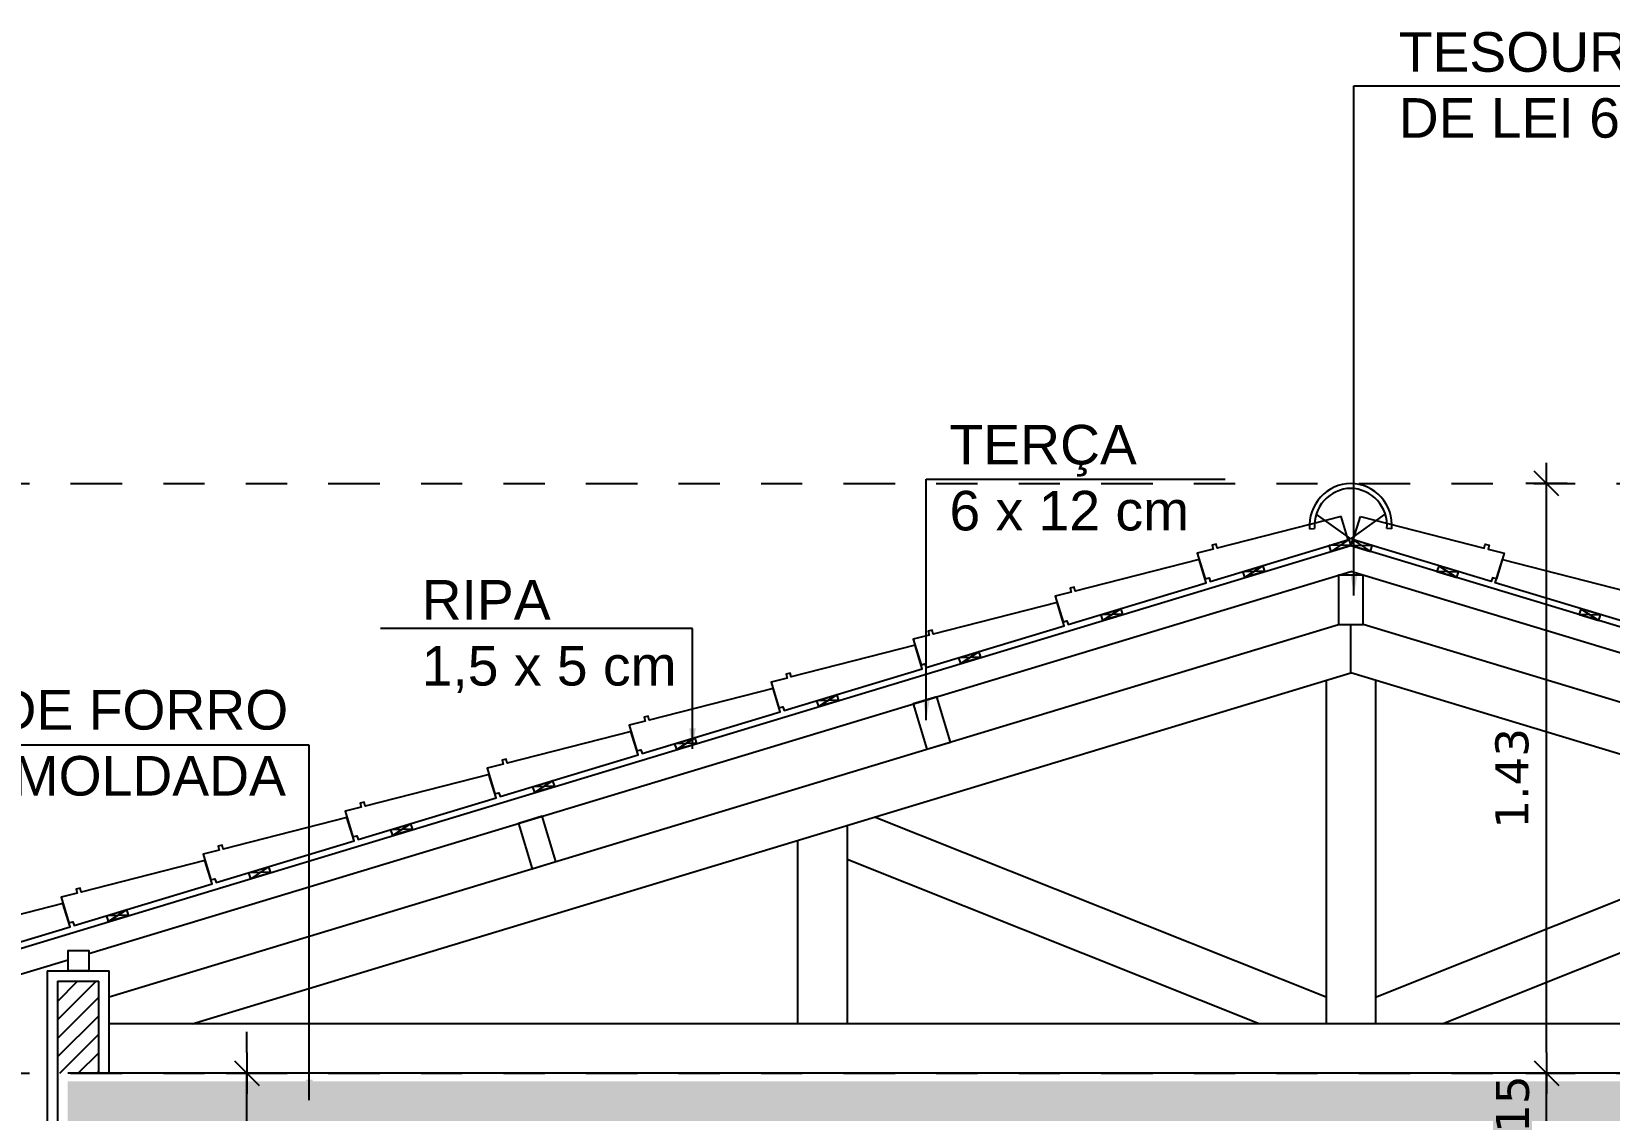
# Model space of a CAD drawing. Extents: x 12 to 194, y 116 to 198.
# Drawn here: x 46.7 to 50.528, y 178.504 to 181.121 of the extents above; entities that cross this region are included whole.
import ezdxf

# ---------------------------------------------------------------- set-up
doc = ezdxf.new("R2010")
doc.units = 0
doc.header["$LTSCALE"] = 0.005
doc.header["$PDMODE"] = 3
doc.linetypes.add('C5', pattern=[60, 50, -5, 0, -5])
doc.linetypes.add('TRAÇO-2PTOS_P', pattern=[0.625, 0.25, -0.125, 0, -0.125, 0, -0.125])
doc.layers.get('0').update_dxf_attribs({"linetype": 'CONTINUOUS'})
doc.layers.get('DEFPOINTS').update_dxf_attribs({"linetype": 'CONTINUOUS'})
for name, color, linetype in [('01', 1, 'CONTINUOUS'), ('A-01', 1, 'CONTINUOUS'), ('A-TELHAS', 2, 'CONTINUOUS'), ('ARQ-ALV-CORTE', 5, 'CONTINUOUS'), ('ARQ-CTA-1_050', 1, 'CONTINUOUS'), ('ARQ-EXO-1_100', 251, 'C5'), ('ARQ-HTC', 9, 'CONTINUOUS'), ('ARQ-SMB-1_100', 1, 'CONTINUOUS'), ('ARQ-TLH-VISTA1', 2, 'CONTINUOUS'), ('ARQ-TXT-1_075', 2, 'CONTINUOUS'), ('EST-MAD-VISTA1', 2, 'CONTINUOUS'), ('MADEIRAMENTO', 2, 'CONTINUOUS')]:
    doc.layers.add(name, color=color, linetype=linetype)
doc.styles.add('ESC-50-A20', font='arial.ttf', dxfattribs={"height": 0.1})
doc.styles.add('FNDE Texto Cota 0025', font='verdana.ttf', dxfattribs={"height": 0.04})
doc.styles.add('FNDE Texto Cota 0050', font='verdana.ttf', dxfattribs={"height": 0.08})
doc.dimstyles.new('FNDE 1-0025', dxfattribs={"dimscale": 5, "dimtxt": 0.04, "dimasz": 0.01, "dimexe": 0.15, "dimexo": 0.15, "dimgap": 0.005, "dimtad": 1, "dimzin": 1, "dimdsep": 46, "dimtxsty": 'FNDE Texto Cota 0025', "dimblk": 'tic', "dimcen": 0.015, "dimdle": 0.15, "dimse1": 1, "dimse2": 1, "dimclrd": 251, "dimclre": 251, "dimclrt": 256, "dimaunit": 1, "dimadec": 3, "dimazin": 0, "dimtfac": 1, "dimtix": 1, "dimtmove": 2, "dimatfit": 3, "dimfxl": 0.15, "dimtvp": 1, "dimtolj": 1, "dimtzin": 0, "dimarcsym": 0})
doc.dimstyles.new('FNDE 1-0050', dxfattribs={"dimscale": 5, "dimtxt": 0.08, "dimasz": 0.01, "dimexe": 0.15, "dimexo": 0.15, "dimgap": 0.01, "dimtad": 1, "dimzin": 1, "dimdsep": 46, "dimtxsty": 'FNDE Texto Cota 0050', "dimblk": 'tic', "dimcen": 0.015, "dimdle": 0.15, "dimse1": 1, "dimse2": 1, "dimclrd": 251, "dimclre": 251, "dimclrt": 256, "dimaunit": 1, "dimadec": 3, "dimazin": 0, "dimtfac": 1, "dimtix": 1, "dimtmove": 2, "dimatfit": 3, "dimfxl": 0.15, "dimtvp": 1, "dimtolj": 1, "dimtzin": 0, "dimarcsym": 0})

# ---------------------------------------------------------------- blocks, each defined once
blk = doc.blocks.new('T2')
at = {"linetype": 'Continuous'}
blk.add_lwpolyline([(0, 0.0594), (0.31, 0.073), (0.3096, 0.083), (0.3196, 0.0834), (0.32, 0.0734), (0.36, 0.075), (0.36, 0.0099), (0.35, 0.0099), (0.35, 0), (0, 0), (0.0001, 0.0594)], dxfattribs=at)
blk = doc.blocks.new('tic')
at = {"color": 251}
for p, q in [((0, -1), (0, 1)), ((-1, 0), (1, 0))]:
    blk.add_line(p, q, dxfattribs=at)
blk.add_line((-0.6, -0.6), (0.6, 0.6))
blk = doc.blocks.new('*D99')
at = {"layer": 'ARQ-CTA-1_050', "color": 251, "lineweight": -2, "transparency": 16777216}
for p, q in [((50.3754, 178.6441), (50.3754, 178.6941)), ((50.3754, 178.4441), (50.3754, 178.5941)), ((50.3754, 178.3941), (50.3754, 178.3441))]:
    blk.add_line(p, q, dxfattribs=at)
at = {"layer": 'DEFPOINTS', "color": 0, "transparency": 16777216}
for p in [(50.0393, 178.5941), (50.3754, 178.5941), (50.0393, 178.4441)]:
    blk.add_point(p, dxfattribs=at)
at = {"layer": 'ARQ-CTA-1_050', "color": 251, "lineweight": -2, "transparency": 16777216, "xscale": 0.05, "yscale": 0.05, "zscale": 0.05}
for p, rotation in [((50.3754, 178.5941), 270), ((50.3754, 178.4441), 90)]:
    blk.add_blockref('tic', p, dxfattribs=dict(at, rotation=rotation))
at = {"layer": 'ARQ-CTA-1_050', "transparency": 16777216, "insert": (50.2935, 178.5191), "char_height": 0.08, "attachment_point": 5, "rotation": 90, "style": 'FNDE Texto Cota 0050'}
blk.add_mtext('\\A1;15', dxfattribs=at)
blk = doc.blocks.new('*D100')
at = {"layer": 'ARQ-CTA-1_050', "color": 251, "lineweight": -2, "transparency": 16777216}
blk.add_line((50.3754, 178.6441), (50.3754, 179.9747), dxfattribs=at)
at = {"layer": 'DEFPOINTS', "color": 0, "transparency": 16777216}
for p in [(50.3754, 180.0247), (50.3914, 180.0247), (50.3914, 178.5941)]:
    blk.add_point(p, dxfattribs=at)
at = {"layer": 'ARQ-CTA-1_050', "color": 251, "lineweight": -2, "transparency": 16777216, "xscale": 0.05, "yscale": 0.05, "zscale": 0.05}
for p, rotation in [((50.3754, 180.0247), 90), ((50.3754, 178.5941), 270)]:
    blk.add_blockref('tic', p, dxfattribs=dict(at, rotation=rotation))
at = {"layer": 'ARQ-CTA-1_050', "transparency": 16777216, "insert": (50.2921, 179.3094), "char_height": 0.08, "attachment_point": 5, "rotation": 90, "style": 'FNDE Texto Cota 0050'}
blk.add_mtext('\\A1;1.43', dxfattribs=at)
blk = doc.blocks.new('*D102')
at = {"layer": 'ARQ-CTA-1_050', "color": 251, "lineweight": -2, "transparency": 16777216}
for p, q in [((47.2224, 178.6441), (47.2224, 178.6941)), ((47.2224, 178.1391), (47.2224, 178.5941)), ((47.2224, 178.0891), (47.2224, 178.0391))]:
    blk.add_line(p, q, dxfattribs=at)
at = {"layer": 'DEFPOINTS', "color": 0, "transparency": 16777216}
for p in [(46.7461, 178.5941), (47.2224, 178.5941), (46.7461, 178.1391)]:
    blk.add_point(p, dxfattribs=at)
at = {"layer": 'ARQ-CTA-1_050', "color": 251, "lineweight": -2, "transparency": 16777216, "xscale": 0.05, "yscale": 0.05, "zscale": 0.05}
for p, rotation in [((47.2224, 178.5941), 270), ((47.2224, 178.1391), 90)]:
    blk.add_blockref('tic', p, dxfattribs=dict(at, rotation=rotation))
at = {"layer": 'ARQ-CTA-1_050', "transparency": 16777216, "insert": (47.1392, 178.3466), "char_height": 0.08, "attachment_point": 5, "rotation": 90, "style": 'FNDE Texto Cota 0050'}
blk.add_mtext('\\A1;0.45', dxfattribs=at)

msp = doc.modelspace()

# ---------------------------------------------------------------- hatches: boundary and pattern name
at = {"layer": 'ARQ-HTC'}
h = msp.add_hatch(dxfattribs=at)
h.set_pattern_fill('ANSI31', color=251, scale=0.01, style=0)
h.set_pattern_definition([(45, (84.714996, 34.55552), (-0.02245064, 0.02245064), [])])
h.paths.add_polyline_path([(46.7631, 178.817), (46.8631, 178.817), (46.8631, 178.5941), (46.7631, 178.5941)])
h = msp.add_hatch(dxfattribs=at)
h.set_pattern_fill('AR-CONC', color=251, scale=0.0014, style=0)
h.set_pattern_definition([(50, (84.715, 34.55552), (0.25505854, -0.02231472), [0.02667, -0.29337]), (355, (84.715, 34.55552), (-0.0493408, 0.2674796), [0.021336, -0.2346968]), (100.45144, (84.73625, 34.55366), (0.20571775, 0.24516485), [0.022666, -0.24932634]), (46.1842, (84.715, 34.62664), (0.37951066, -0.05885926), [0.040005, -0.440055]), (96.63556, (84.74662, 34.62174), (0.3323658, 0.3463966), [0.033999, -0.3739899]), (351.18415, (84.715, 34.62664), (0.3323658, 0.3463966), [0.032004, -0.3520436]), (21, (84.75056, 34.60886), (0.21226015, -0.14317128), [0.02667, -0.29337]), (326, (84.75056, 34.60886), (0.08652284, 0.25786315), [0.021336, -0.234696]), (71.45144, (84.76824, 34.59693), (0.298783, 0.11469188), [0.022666, -0.2493259]), (37.5, (84.715, 34.55552), (0.004324045, 0.118377054), [0, -0.2318512, 0, -0.238252, 0, -0.235585]), (7.5, (84.715, 34.55552), (0.09354753, 0.1402528), [0, -0.1358392, 0, -0.2265172, 0, -0.089789]), (327.5, (84.6357, 34.55552), (0.189826833, -0.00802024), [0, -0.0889, 0, -0.277368, 0, -0.368046]), (317.5, (84.60014, 34.55552), (0.20738085, 0.03559709), [0, -0.11557, 0, -0.1842008, 0, -0.261366])])
h.paths.add_polyline_path([(46.7881, 178.5741), (53.0231, 178.5741), (53.0231, 178.1191), (52.9031, 178.1191), (52.9031, 178.4441), (48.4231, 178.4441), (48.4231, 178.1191), (48.3031, 178.1191), (48.3031, 178.4441), (46.8881, 178.4441), (46.8881, 178.1441), (46.7881, 178.1441)])

# ---------------------------------------------------------------- linework, layer by layer
at = {"color": 2, "linetype": 'ByBlock'}
for p, q in [((49.8008, 179.9147), (49.8128, 179.9157)), ((49.8008, 179.9147), (49.8128, 179.9157)), ((49.9006, 179.8899), (49.8168, 179.9502)), ((49.9006, 179.8899), (49.9843, 179.9502)), ((50.0003, 179.9147), (49.9883, 179.9157))]:
    msp.add_line(p, q, dxfattribs=at)
at = {"color": 5}
for p, q in [((45.8631, 178.6515), (49.9006, 179.874)), ((53.9381, 178.6515), (49.9006, 179.874)), ((46.8393, 178.8845), (49.9006, 179.8114)), ((52.9381, 178.8916), (49.9006, 179.8114)), ((45.8804, 178.5941), (46.7893, 178.8693))]:
    msp.add_line(p, q, dxfattribs=at)
at = {"color": 3}
for points in [[(49.8706, 179.6823), (49.9306, 179.6823), (49.9306, 179.8023), (49.8706, 179.8023)], [(48.8719, 179.3799), (48.9293, 179.3973), (48.896, 179.5072), (48.8386, 179.4898)], [(47.9148, 179.0901), (47.9722, 179.1075), (47.9389, 179.2174), (47.8815, 179.2)], [(46.8393, 178.842), (46.7893, 178.842), (46.7893, 178.892), (46.8393, 178.892)]]:
    msp.add_lwpolyline(points, close=True, dxfattribs=at)
at = {"color": 2, "linetype": 'ByBlock'}
for centre, radius, start, end in [((49.9025, 179.9227), 0.102, 91.086, 184.4631), ((49.9025, 179.9227), 0.102, 91.086, 184.4631), ((49.9025, 179.9227), 0.09, 91.2308, 184.4631), ((49.9025, 179.9227), 0.09, 91.2308, 184.4631), ((49.8986, 179.9227), 0.102, 355.5369, 88.914), ((49.8986, 179.9227), 0.09, 355.5369, 88.7692)]:
    msp.add_arc(centre, radius, start, end, dxfattribs=at)
at = {"layer": '01'}
for p in [(46.7381, 178.842), (46.8881, 178.5941)]:
    msp.add_line(p, (46.8881, 178.842), dxfattribs=at)
at = {"layer": 'A-01'}
msp.add_line((46.7381, 178.842), (46.7381, 178.1391), dxfattribs=at)
at = {"layer": 'ARQ-ALV-CORTE'}
for p, q in [((46.7631, 178.817), (46.7631, 178.1641)), ((46.7631, 178.817), (46.8631, 178.817)), ((46.8631, 178.5941), (46.8631, 178.817)), ((53.0231, 178.5941), (46.7881, 178.5941)), ((52.9031, 178.5941), (48.4231, 178.5941))]:
    msp.add_line(p, q, dxfattribs=at)
at = {"layer": 'ARQ-EXO-1_100', "color": 252, "linetype": 'TRAÇO-2PTOS_P', "ltscale": 100}
for p, q in [((43.67, 180.0247), (54.1284, 180.0247)), ((43.67, 178.5941), (54.1284, 178.5941))]:
    msp.add_line(p, q, dxfattribs=at)
at = {"layer": 'ARQ-TLH-VISTA1'}
for p, q in [((46.8881, 178.7792), (49.8706, 179.6823)), ((49.9006, 179.5653), (49.9006, 179.6823)), ((52.8881, 178.7868), (49.9305, 179.6823)), ((47.0895, 178.7141), (49.9006, 179.5653)), ((49.8406, 179.5471), (49.8406, 178.7141)), ((52.7116, 178.7141), (49.9006, 179.5653)), ((49.9606, 179.5471), (49.9606, 178.7141)), ((52.8881, 178.7141), (46.888, 178.7141))]:
    msp.add_line(p, q, dxfattribs=at)
at = {"layer": 'EST-MAD-VISTA1'}
for p, q in [((48.6785, 179.1952), (48.6785, 178.7141)), ((49.8406, 178.7787), (48.7452, 179.2154)), ((49.9606, 178.7787), (51.056, 179.2154)), ((48.5585, 179.1589), (48.5585, 178.7141)), ((49.6786, 178.7141), (48.6785, 179.1128)), ((50.1226, 178.7141), (51.1226, 179.1128))]:
    msp.add_line(p, q, dxfattribs=at)
at = {"layer": 'MADEIRAMENTO', "color": 1}
for p, q in [((49.8962, 179.8884), (49.8527, 179.8596)), ((49.9049, 179.8884), (49.9484, 179.8596)), ((49.9003, 179.8749), (49.8481, 179.8738)), ((49.9008, 179.8749), (49.953, 179.8738)), ((49.6911, 179.8116), (49.639, 179.8105)), ((49.6871, 179.8251), (49.6436, 179.7962)), ((50.11, 179.8116), (50.1622, 179.8105)), ((50.1141, 179.8251), (50.1576, 179.7962)), ((49.3466, 179.7072), (49.2944, 179.7062)), ((49.3425, 179.7207), (49.299, 179.6919)), ((50.4545, 179.7072), (50.5067, 179.7062)), ((50.4586, 179.7207), (50.5021, 179.6919)), ((48.998, 179.6164), (48.9544, 179.5876)), ((49.002, 179.6029), (48.9498, 179.6019)), ((48.6575, 179.4986), (48.6053, 179.4975)), ((48.6534, 179.5121), (48.6099, 179.4832)), ((48.3129, 179.3943), (48.2607, 179.3932)), ((48.3089, 179.4078), (48.2653, 179.3789)), ((47.9643, 179.3034), (47.9208, 179.2746)), ((47.9684, 179.2899), (47.9162, 179.2889)), ((47.6198, 179.1991), (47.5762, 179.1703)), ((47.6238, 179.1856), (47.5716, 179.1845)), ((47.2793, 179.0813), (47.2271, 179.0802)), ((47.2752, 179.0948), (47.2317, 179.0659)), ((46.9347, 178.977), (46.8825, 178.9759)), ((46.9306, 178.9905), (46.8871, 178.9616))]:
    msp.add_line(p, q, dxfattribs=at)
for points in [[(49.8484, 179.8739), (49.8962, 179.8884), (49.9006, 179.874), (49.8527, 179.8596)], [(49.9528, 179.8739), (49.9049, 179.8884), (49.9006, 179.874), (49.9484, 179.8596)], [(49.6392, 179.8106), (49.6871, 179.8251), (49.6914, 179.8107), (49.6436, 179.7962)], [(50.1619, 179.8106), (50.1141, 179.8251), (50.1097, 179.8107), (50.1576, 179.7962)], [(49.2947, 179.7063), (49.3425, 179.7207), (49.3469, 179.7064), (49.299, 179.6919)], [(50.5065, 179.7063), (50.4586, 179.7207), (50.4543, 179.7064), (50.5021, 179.6919)], [(48.9501, 179.6019), (48.998, 179.6164), (49.0023, 179.6021), (48.9544, 179.5876)], [(48.6056, 179.4976), (48.6534, 179.5121), (48.6578, 179.4977), (48.6099, 179.4832)], [(48.261, 179.3933), (48.3089, 179.4078), (48.3132, 179.3934), (48.2653, 179.3789)], [(47.9164, 179.289), (47.9643, 179.3034), (47.9686, 179.2891), (47.9208, 179.2746)], [(47.5719, 179.1846), (47.6198, 179.1991), (47.6241, 179.1848), (47.5762, 179.1703)], [(47.2273, 179.0803), (47.2752, 179.0948), (47.2795, 179.0804), (47.2317, 179.0659)], [(46.8828, 178.976), (46.9306, 178.9905), (46.935, 178.9761), (46.8871, 178.9616)]]:
    msp.add_lwpolyline(points, close=True, dxfattribs=at)

# ---------------------------------------------------------------- block references
at = {"layer": 'A-TELHAS', "extrusion": (0, 0, -1), "zscale": -1, "rotation": 343.1542730841962}
for p in [(-49.8945, 179.888), (-49.5499, 179.7837), (-49.2054, 179.6794), (-48.8608, 179.5751), (-48.5163, 179.4707), (-48.1717, 179.3664), (-47.8272, 179.2621), (-47.4826, 179.1577), (-47.1381, 179.0534), (-46.7935, 178.9491)]:
    msp.add_blockref('T2', p, dxfattribs=at)
at = {"layer": 'A-TELHAS', "extrusion": (0, 0, -1), "xscale": -1, "zscale": -1, "rotation": 16.84572691580383}
for p in [(-49.9066, 179.888), (-50.2512, 179.7837)]:
    msp.add_blockref('T2', p, dxfattribs=at)

# ---------------------------------------------------------------- texts
at = {"layer": 'ARQ-TXT-1_075', "char_height": 0.096, "attachment_point": 1, "style": 'ESC-50-A20'}
for s, insert, width in [('TESOURA DE MADEIRA DE LEI 6 x 12 cm', (50.0169, 181.1194), 1.71192), ('TERÇA \\P6 x 12 cm', (48.9271, 180.1667), 0.748807), ('RIPA \\P1,5 x 5 cm', (47.6465, 179.7904), 1.998745), ('\\pi0.94897;LAJE DE FORRO \\P\\pi1.0253;PRÉ-MOLDADA', (45.3084, 179.5235), 1.998745)]:
    msp.add_mtext(s, dxfattribs=dict(at, insert=insert, width=width))

# ---------------------------------------------------------------- dimensions: what is measured, and where the dimension line sits
at = {"layer": 'ARQ-CTA-1_050'}
dim = msp.add_linear_dim(base=(50.3754, 180.0247), p1=(50.3914, 178.5941), p2=(50.3914, 180.0247), angle=90, dimstyle='FNDE 1-0050', override={"dimtad": 0}, dxfattribs=at)
dim.commit()
dim.dimension.update_dxf_attribs({"geometry": '*D100', "text_midpoint": (50.2921, 179.3094)})
dim = msp.add_linear_dim(base=(47.2224, 178.5941), p1=(46.7461, 178.1391), p2=(46.7461, 178.5941), angle=90, text='0.45', dimstyle='FNDE 1-0050', override={"dimtad": 0}, dxfattribs=at)
dim.commit()
dim.dimension.update_dxf_attribs({"geometry": '*D102', "text_midpoint": (47.1392, 178.3466), "dimtype": 160})
dim = msp.add_linear_dim(base=(50.3754, 178.5941), p1=(50.0393, 178.4441), p2=(50.0393, 178.5941), angle=90, text='15', dimstyle='FNDE 1-0050', override={"dimtad": 0}, dxfattribs=at)
dim.commit()
dim.dimension.update_dxf_attribs({"geometry": '*D99', "text_midpoint": (50.2935, 178.5191)})

# ---------------------------------------------------------------- leaders
at = {"layer": 'ARQ-SMB-1_100'}
for points in [[(49.9083, 179.7532), (49.9083, 180.9892), (51.7068, 180.9892)], [(48.8708, 179.4507), (48.8708, 180.035), (49.5961, 180.035)], [(48.3037, 179.381), (48.3037, 179.6731), (47.5463, 179.6731)], [(47.374, 178.5282), (47.374, 179.3894), (46.1586, 179.3894)]]:
    msp.add_leader(points, dimstyle='FNDE 1-0025', override={"dimtad": 0, "dimfxl": 0.025, "dimarcsym": 1}, dxfattribs=at)

doc.saveas('drawing.dxf')
